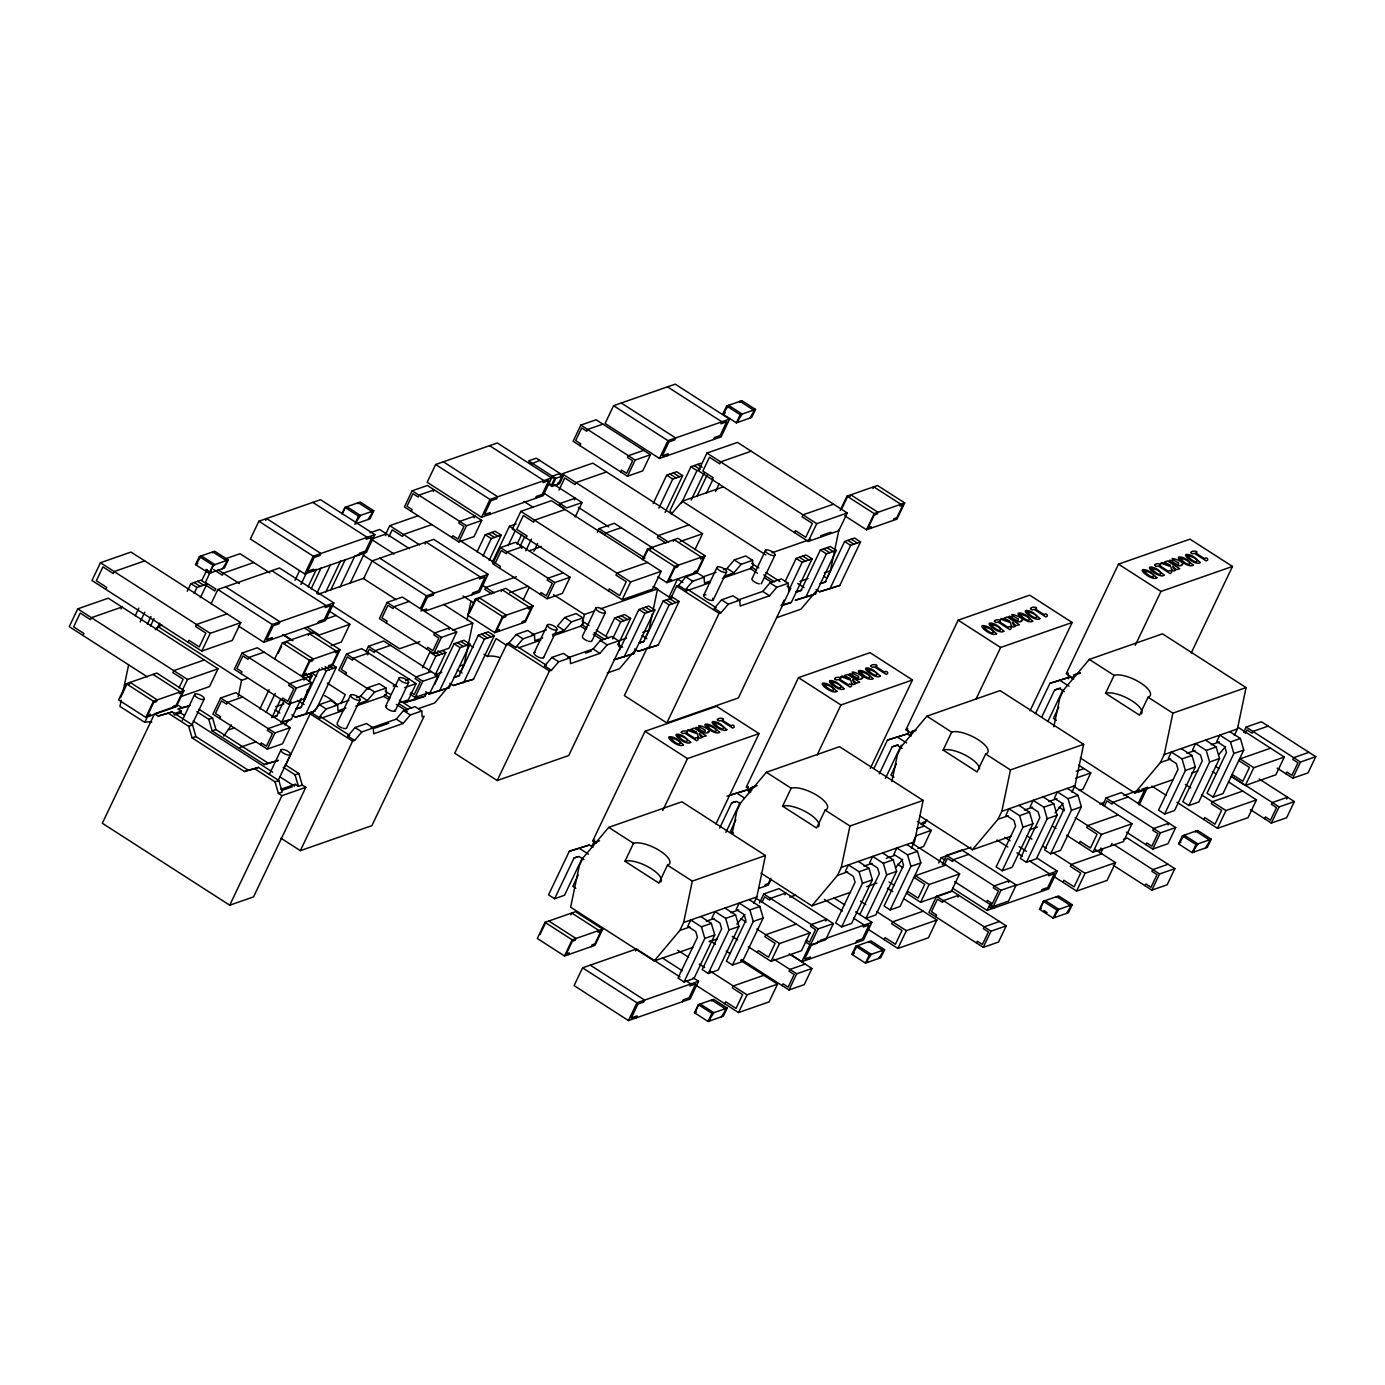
<?xml version="1.0" encoding="UTF-8"?>
<svg xmlns="http://www.w3.org/2000/svg" width="1385" height="1385" viewBox="0 0 1385 1385"><rect width="100%" height="100%" fill="white"/><g stroke="black" fill="none" stroke-linecap="round" stroke-linejoin="round"><path stroke-width="1.5" d="M121.239 700.204L119.941 706.402L144.75 722.364A21.277 7.548 25.5 0 1 151.796 722.156M122.971 691.929L128.58 665.042M238.133 696.88L241.596 680.329L247.69 678.2M307.453 689.92L306.154 696.118L302.328 704.134M309.599 679.568L310.898 673.37M467.039 619.891L470.917 601.263M460.305 672.521L464.131 664.523L472.752 623.146L443.685 604.449M582.635 622.765L584.366 614.49L594.529 610.941M645.098 638.295L648.924 630.279L652.37 613.728M653.235 609.608L657.546 588.919L653.91 586.582M765.472 855.532L681.905 801.794L608.707 827.364L583.085 857.817L579.276 865.815L570.637 907.192L654.205 960.948L679.827 930.495L683.653 922.479L692.292 881.12L765.472 855.532L756.833 896.909L753.786 903.314M732.18 833.476L736.924 810.727L740.75 802.711L766.372 772.276L839.552 746.688L923.137 800.443L914.498 841.803L911.434 848.209M826.585 578.74L830.411 570.741L839.05 529.364M760.988 873.121L811.87 905.842L837.492 875.389L841.301 867.391L849.94 826.014L923.137 800.443M891.836 781.521L897.445 754.635L901.254 746.619L926.877 716.166L1000.074 690.596L1083.641 744.334L1075.002 785.71L1071.955 792.116M919.692 815.869L972.374 849.749L997.996 819.297L1001.822 811.298L1010.461 769.922L1083.641 744.334M1053.812 726.831L1059.854 697.867L1063.68 689.851L1089.303 659.416L1162.5 633.828L1246.067 687.583L1237.428 728.943L1234.381 735.348M1080.3 757.924L1134.8 792.982L1160.422 762.529L1164.248 754.531L1172.87 713.154L1246.067 687.583M181.054 696.534L209.55 686.579L218.016 668.799L108.255 598.199L77.733 608.863L69.25 626.643L147.399 676.901M100.464 562.726L91.981 580.488L201.76 651.088L232.282 640.424L240.765 622.661L130.986 552.061L100.464 562.726L210.243 633.326L240.765 622.661M82.979 635.473L83.914 633.499L73.63 626.868L80.209 613.053L90.51 619.666L91.445 617.693L121.967 607.028L121.032 609.002M105.71 589.317L106.645 587.344L96.361 580.731L102.957 566.898L113.241 573.528L114.193 571.538L144.715 560.873M135.228 615.719L138.829 608.153M140.162 621.934L144.784 612.222M147.312 624.289L151 616.533M150.411 626.193L154.029 618.628M126.329 683.74L118.608 699.892L145.789 717.378L176.31 706.714L184.015 690.544L156.834 673.075L126.329 683.74L153.493 701.208L184.015 690.544M120.426 697.763L126.416 685.194M129.272 684.19L130.138 682.407L157.319 699.875L156.453 701.676L153.596 702.68L147.606 715.249L150.463 714.245L149.615 716.045M156.99 628.998L159.76 623.163M195.545 564.613L199.405 556.545L214.658 551.213L228.248 559.938L224.405 568.023L209.135 573.355L195.545 564.613L197.449 563.955M187.287 591.222L190.905 583.639L200.825 580.177L206.867 584.072L200.392 597.645M194.16 593.351L196.947 587.534L206.867 584.072M201.898 580.367L206.988 569.702M209.135 573.355L212.996 565.288L228.248 559.938M145.789 717.378L153.493 701.208M144.75 722.364L148.178 715.179M222.483 568.698L227.348 561.012L225.911 561.514L226.344 560.613L212.753 551.871L212.32 552.771L213.757 552.269M188.048 642.276L188.983 640.303L199.267 646.916L205.863 633.083L195.579 626.47L196.514 624.497L227.036 613.832M190.143 705.45L181.972 707.7L178.405 705.415L154.566 713.742L102.317 823.261L229.72 905.201L253.559 896.874L305.791 787.338L302.224 785.053L298.866 773.488L285.275 764.762M211.074 603.739L217.861 589.508L279.493 567.971L333.854 602.925L325.371 620.705L263.739 642.242L238.376 625.933M179.011 687.878L183.132 679.239L172.848 672.625L173.783 670.634L204.305 659.97M258.874 521.227L250.391 539.007L304.752 573.961L366.384 552.425L374.868 534.645L320.524 499.691L258.874 521.227L313.235 556.181L374.868 534.645M172.502 708.047L173.35 706.246L176.207 705.242L182.214 692.673L179.34 693.677L180.206 691.877L153.025 674.408M182.422 690.128L187.512 679.464L218.016 668.799M201.76 651.088L210.243 633.326M265.643 520.5L266.578 518.527L320.939 553.498L320.004 555.472L314.222 557.48L307.626 571.312L313.408 569.287L312.456 571.261M174.441 715.041L180.517 712.911L181.383 711.111L178.146 709.033L181.972 707.7M182.283 720.425L194.766 694.283M191.719 725.273L204.201 699.131A5.315 1.887 25.5 0 0 198.159 694.179A5.315 1.887 25.5 0 0 196.081 696.811A5.315 1.887 25.5 0 0 204.201 699.131M220.613 697.988L212.909 714.158L267.27 749.112L282.523 743.78L290.227 727.61L235.883 692.656L220.613 697.988L274.974 732.942L290.227 727.61M242.029 653.097L234.325 669.267L288.669 704.221L303.938 698.888L311.642 682.736L257.281 647.764L242.029 653.097L296.39 688.068L311.642 682.736M219.696 718.521L220.561 716.72L215.471 713.448L221.462 700.879L226.551 704.151L227.417 702.368L242.669 697.036M241.111 673.629L241.977 671.829L236.87 668.557L242.86 655.988L247.967 659.26L248.815 657.477L264.085 652.145M263.739 642.242L272.222 624.479L333.854 602.925M295.005 580.332L299.524 570.862M271.443 639.558L272.378 637.585L266.613 639.593L273.191 625.778L278.974 623.752L279.926 621.778L225.565 586.824M223.747 736.11L231.434 724.909M304.752 573.961L313.235 556.181M300.909 584.505L306.466 572.853M341.835 513.835L344.934 507.377L360.187 502.028L373.777 510.771L369.916 518.856L354.664 524.188M342.736 512.814L344.969 508.105M308.059 586.859L316.386 569.391L313.131 570.533M346.406 507.602L346.839 506.702L360.429 515.445L355.564 523.132L357.001 522.63L356.568 523.53M274.663 659.035L282.367 642.882L312.889 632.218L340.069 649.703L332.348 665.856L301.843 676.521L309.548 660.368L340.069 649.703M278.177 653.322L281.605 646.137M285.327 643.35L286.176 641.549L313.356 659.035L312.508 660.818L309.634 661.822L303.644 674.391L306.5 673.387L305.652 675.188M311.088 588.919L321.026 568.075M259.843 709.051L269.106 689.643M316.801 593.507L330.686 564.387M355.426 522.578L358.507 516.103L373.777 510.771M266.18 712.323L275.217 693.383M325.804 591.984L340.606 560.925M308.214 635.351L309.063 633.551L336.243 651.037L335.395 652.82L338.252 651.833L332.261 664.402L329.405 665.389L328.539 667.189M330.807 589.923L345.263 559.609M272.499 716.443L280.618 699.39M317.667 623.406L318.619 621.432L324.384 619.407L330.98 605.574L325.198 607.599L326.15 605.626L271.789 570.672M260.467 744.732L261.332 742.949L266.422 746.221L272.412 733.652L267.322 730.38L268.171 728.579L283.44 723.247M281.882 699.858L282.73 698.057L287.838 701.329L293.828 688.76L288.738 685.488L289.586 683.688L304.839 678.356L303.99 680.156M368.012 519.513L372.877 511.844L371.44 512.346L371.873 511.446L358.282 502.703L357.849 503.603L359.286 503.101M284.081 700.585L276.671 716.114L271.564 717.517L277.502 715.439M340.104 586.98L354.924 555.922L358.178 554.796M358.68 555.108L359.633 553.134L365.415 551.109L372.011 537.293L366.229 539.302L367.163 537.328L312.802 502.374M267.27 749.112L274.974 732.942M288.669 704.221L296.39 688.068M291.317 701.97L281.38 722.797L291.3 719.334L301.238 698.507M350.024 583.518L364.844 552.459L361.572 553.602M309.357 681.455L312.075 675.776L309.045 673.837M319.398 668.834L300.891 707.648L295.784 709.051L301.74 706.973M269.331 774.353L281.017 749.856M385.497 534.558L389.739 525.659L418.235 515.705M385.515 535.631L386.38 533.848L371.111 539.18L394.154 554M388.943 536.757L392.232 529.849L402.516 536.462L403.468 534.489L431.947 524.534M291.82 714.868L295.386 717.153L305.6 714.331L326.375 670.773L336.295 667.31L331.759 664.385M412.141 490.809L404.42 506.962L458.781 541.916L474.034 536.584L481.755 520.431L427.394 485.477L412.141 490.809L466.485 525.763L481.755 520.431M328.955 610.872L349.834 624.306L341.351 642.069L331.188 645.635M277.866 781.088L290.452 754.687A5.315 1.887 25.5 0 0 284.41 749.752A5.315 1.887 25.5 0 0 282.332 752.367A5.315 1.887 25.5 0 0 290.452 754.687M285.397 765.715L310.136 713.829L312.144 713.136L319.381 704.619L330.825 700.62L337.628 704.982L338.009 710.834L345.852 708.099M316.421 708.981L336.295 667.31M411.224 511.342L412.072 509.541L406.982 506.269L412.972 493.701L418.08 496.973L418.928 495.172L434.18 489.84L433.332 491.64M435.652 464.512L427.169 482.274L481.53 517.246L543.162 495.691L551.645 477.929L497.284 442.958L435.652 464.512L489.996 499.466L551.645 477.929M400.784 702.437L408.419 699.771L416.123 683.619L361.762 648.665L346.51 653.997L338.806 670.15L368.635 689.349M229.72 905.201L281.951 795.665L305.791 787.338M319.883 718.659L320.749 716.859L349.626 735.435L347.808 736.076L354.612 740.438L361.849 731.921L373.292 727.921L373.673 733.773L403.052 723.507L410.289 714.989L421.75 710.99L422.131 716.841L424.139 716.149L371.89 825.668L300.355 850.667L280.895 838.15M345.592 674.53L346.458 672.729L341.351 669.457L347.358 656.888L352.448 660.16L353.296 658.36L368.566 653.027L367.7 654.828M302.224 785.053L298.416 786.386L295.195 784.308L294.33 786.091L279.874 776.812M387.09 602.406L379.386 618.558L433.73 653.53L449 648.197L456.704 632.027L402.342 597.073L387.09 602.406L441.451 637.36L456.704 632.027M340.97 703.632L345.263 694.647L327.379 683.151M365.882 651.712L368.445 646.328L383.697 640.995L438.058 675.949L430.354 692.119L415.084 697.451L409.995 694.162M367.579 652.802L369.293 649.219L374.383 652.491L375.231 650.69L390.501 645.358M337.109 723.299L350.595 695.01M386.173 622.938L387.038 621.138L381.931 617.866L387.939 605.297L393.028 608.569L393.877 606.769L409.146 601.436M425.091 544.028L426.026 542.054L480.387 577.008L479.435 578.982L485.217 576.974L478.621 590.789L472.839 592.815L471.904 594.788M346.544 728.129L360.031 699.858A5.315 1.887 25.5 0 0 354.006 694.906A5.315 1.887 25.5 0 0 351.911 697.538A5.315 1.887 25.5 0 0 360.031 699.858M300.355 850.667L352.604 741.148L354.612 740.438M451.995 537.553L452.843 535.753L457.933 539.042L463.94 526.473L458.833 523.184L459.699 521.401L474.951 516.068L474.103 517.851M420.521 608.309L426.441 595.862L488.091 574.325L433.73 539.371L372.098 560.908L363.614 578.67L396.231 599.653M421.663 609.261L427.428 597.16L433.211 595.152L434.146 593.161L379.802 558.207M355.841 706.108L383.784 696.326L386.467 693.902L386.069 688.051L379.282 683.688L367.839 687.687L360.585 696.205L356.672 697.573M458.781 541.916L466.485 525.763M393.219 686.371L394.067 684.588M385.723 706.021L399.088 678.009M481.53 517.246L489.996 499.466M395.158 710.869L408.523 682.857A5.315 1.887 25.5 0 0 402.481 677.906A5.315 1.887 25.5 0 0 400.404 680.537A5.315 1.887 25.5 0 0 408.523 682.857M489.234 514.545L490.169 512.571L484.386 514.597L490.983 500.764L496.765 498.738L497.7 496.765L443.356 461.811M426.944 649.149L427.792 647.366L432.899 650.638L438.889 638.069L433.799 634.797L434.648 632.997L449.917 627.665L449.052 629.465M477.081 551.784L485.217 534.731L495.137 531.269L501.18 535.164L489.147 560.388M422.442 667.743L429.852 652.214L435.894 656.109L445.814 652.629L442.802 650.69M433.73 653.53L441.451 637.36M415.084 697.451L422.806 681.281L438.058 675.949M482.932 556.095L491.259 538.626L501.18 535.164M414.825 699.01L404.905 702.472L415.119 699.667L416.937 695.876M428.675 671.258L435.894 656.109M415.119 699.667L425.039 696.205L426.857 692.413M434.977 675.361L445.814 652.629M492.281 562.258L509.438 526.265L516.103 523.945M475.332 599.047L467.628 615.2L494.809 632.685L525.331 622.021L533.035 605.868L505.854 588.383L475.332 599.047L502.513 616.533L533.035 605.868M434.63 684.502L454.072 643.748L463.992 640.285L470.052 644.163L449.277 687.722L429.125 694.006L425.576 691.721M500.47 547.612L492.748 563.764L547.11 598.735L562.362 593.403L570.083 577.233L515.722 542.279L500.47 547.612L554.814 582.566L570.083 577.233M469.446 613.07L475.436 600.519M488.091 574.325L479.608 592.087L425.68 610.941L426.615 608.967L420.832 610.993M478.292 599.515L479.158 597.714L506.339 615.2L505.473 616.983L502.616 617.987L496.626 630.556L499.483 629.552L498.617 631.352M520.864 511.359L512.381 529.122L622.159 599.722L652.681 589.058L661.164 571.295L551.386 500.695L520.864 511.359L630.642 581.96L661.164 571.295M508.087 545.69L515.48 530.161M439.357 691.202L460.132 647.643L470.052 644.163M499.552 568.144L500.401 566.344L495.311 563.072L501.301 550.503L506.408 553.775L507.256 551.974L522.509 546.642L521.66 548.443M535.458 498.392L536.393 496.419L542.176 494.393L548.772 480.578L542.989 482.586L543.941 480.612L489.58 445.658M517.072 544.166L521.695 534.454M520.119 546.209L524.638 536.739M449.796 683.255L453.362 685.54L473.497 679.256L494.272 635.698L488.23 631.82L478.31 635.282L458.868 676.036L453.761 677.455L459.699 675.361M526.11 537.951L527.044 535.978L516.761 529.364L523.34 515.532L533.64 522.162L534.575 520.171L565.097 509.507M501.18 591.516L502.045 589.716L529.226 607.201L528.36 608.985L531.234 607.998L525.227 620.567L522.37 621.553L521.522 623.354M580.834 425.108L573.113 441.261L627.474 476.232L642.727 470.883L650.448 454.73L596.087 419.776L580.834 425.108L635.178 460.062L650.448 454.73M548.547 484.248L551.94 486.429L555.801 478.362L563.418 475.696L536.255 458.21L528.62 460.876L555.801 478.362M556.337 486.239L558.034 482.69M525.833 550.815L531.373 539.163M463.577 682.736L484.352 639.178L494.272 635.698M559.142 482.326L562.154 476.042L559.592 474.397L560.025 473.497L552.39 476.163L551.974 477.063L554.519 478.708L551.524 484.992L548.979 483.348M563.418 475.696L559.575 483.763L551.94 486.429M579.917 445.641L580.765 443.841L575.675 440.568L581.665 428L586.773 431.272L587.621 429.471L602.873 424.139M559.003 490.082L564.768 477.981L575.052 484.594L576.004 482.621L606.526 471.956M494.809 632.685L502.513 616.533M533.9 551.23L537.588 543.457M483.971 654.239L487.52 656.525L496.072 638.572L506.806 645.462M613.572 405.701L605.106 423.464L659.45 458.435L721.1 436.881L729.566 419.118L675.222 384.147L613.572 405.701L667.934 440.655L729.566 419.118M523.253 599.826L529.191 587.378M574.411 499.968L575.26 498.184L560.007 503.517L559.159 505.3L564.249 508.589M542.678 637.966L534.835 640.701L534.454 634.849L527.65 630.487L516.207 634.486L508.97 642.986L506.962 643.696L454.73 753.215L497.198 780.534L568.716 755.535L620.965 645.999L618.957 646.708L618.576 640.857L611.772 636.494L600.328 640.493L593.092 649.011L567.625 657.892M575.208 516.917L582.064 502.547L554 484.49M540.323 594.355L541.171 592.555L546.261 595.844L552.269 583.275L547.162 580.003L548.027 578.203L563.279 572.871M547.11 598.735L554.814 582.566M534.108 652.82L547.456 624.808M620.688 471.852L621.536 470.052L626.626 473.341L632.633 460.772L627.526 457.483L628.392 455.7L643.644 450.367M597.368 532.221L599.082 528.637L614.334 523.305L653.027 548.183M627.474 476.232L635.178 460.062M543.543 657.667L556.909 629.656A5.315 1.887 25.5 0 0 550.866 624.704A5.315 1.887 25.5 0 0 548.789 627.318A5.315 1.887 25.5 0 0 556.909 629.656M497.198 780.534L549.429 670.998L551.438 670.305L558.674 661.788L570.118 657.788L570.516 663.64L599.878 653.374L607.132 644.856L626.557 638.104M659.45 458.435L667.934 440.655M552.667 635.957L580.627 626.193L583.293 623.769L582.895 617.918L576.108 613.555L564.664 617.554L557.411 626.055L564.214 630.435L571.451 621.917L582.895 617.918M667.154 455.734L668.107 453.761L662.324 455.786L668.92 441.953L674.703 439.928L675.638 437.954L621.276 403M582.392 636.217L595.879 607.946M608.43 590.91L609.383 588.937L619.666 595.55L626.262 581.717L615.979 575.104L616.914 573.13L647.436 562.466M653.149 503.603L666.704 475.194L676.624 471.731L682.666 475.609L665.077 512.485M591.828 641.065L605.314 612.793A5.315 1.887 25.5 0 0 599.289 607.842A5.315 1.887 25.5 0 0 597.195 610.473A5.315 1.887 25.5 0 0 605.314 612.793M658.862 508.191L672.746 479.072L682.666 475.609M622.159 599.722L630.642 581.96M606.318 635.455L614.646 617.987L624.566 614.507L630.608 618.402L617.97 644.925M642.346 559.782L647.47 549.014L677.992 538.332L705.173 555.818L697.469 571.97L666.947 582.652L657.892 576.818M643.298 559.453L647.574 550.468M650.431 549.464L651.296 547.681L678.477 565.149L677.611 566.95L674.755 567.954L668.765 580.523L671.621 579.519L670.755 581.319M700.845 463.265L690.925 466.728L670.15 510.286L671.275 514.129M612.568 638.918L620.688 621.865L630.608 618.402M722.797 414.08L726.658 405.995L741.91 400.663L755.5 409.406L751.639 417.491L736.387 422.823L722.797 414.08L724.701 413.405L725.134 412.522L723.697 413.007L728.562 405.338L742.152 414.08L737.287 421.75L738.724 421.248L738.292 422.148M681.247 503.603L696.984 470.606L700.239 469.48L694.197 465.585M706.956 453.068L698.473 470.831L808.251 541.431L838.773 530.767L847.256 513.004L737.478 442.404L706.956 453.068L816.734 523.668L847.256 513.004M713.396 439.582L714.331 437.608L720.113 435.582L726.709 421.767L720.927 423.775L721.862 421.802L667.518 386.848M619.441 650.275L638.866 609.521L648.786 606.041L654.845 609.937L634.07 653.495L613.919 659.779L634.07 653.495M691.167 500.141L704.117 472.96M673.318 541.466L674.183 539.665L701.364 557.151L700.498 558.951L703.355 557.947L697.365 570.516L694.508 571.52L693.643 573.303M697.088 496.142L707.025 475.297M624.15 656.957L644.925 613.399L654.845 609.937M736.387 422.823L740.231 414.738L755.5 409.406M712.202 479.66L713.136 477.687L702.853 471.073L709.449 457.24L719.733 463.854L720.685 461.88L751.207 451.216M706.385 493.198L712.877 479.608M666.947 582.652L674.651 566.482L705.173 555.818M749.735 418.149L754.6 410.462L753.163 410.964L753.596 410.081L740.005 401.338L739.573 402.239L741.01 401.737M634.59 649.028L638.156 651.314L658.29 645.029L679.066 601.471L673.023 597.576L663.103 601.055L643.661 641.809L638.554 643.211L644.492 641.134M715.387 491.675L719.092 483.919M653.062 586.721L669.007 596.97L677.577 579.017L682.943 582.462M647.297 647.574L624.375 695.616L666.843 722.935L738.378 697.936L790.61 588.4L787.078 586.132M670.202 599.549L676.624 586.097L678.615 585.388L685.869 576.87L697.313 572.871L704.099 577.251L704.498 583.085L710.366 581.042M694.941 549.724L702.576 533.727L592.797 463.127L562.275 473.791L668.626 542.193M648.37 648.492L669.145 604.933L679.066 601.471M790.61 588.4L788.619 589.11L788.221 583.258L776.777 587.257L769.541 595.775L740.161 606.041L739.763 600.19L728.32 604.189L721.083 612.707L714.296 608.327L716.097 607.703L687.22 589.127L686.371 590.928L710.332 582.548M593.022 847.274L589.473 844.988L569.339 851.273L548.547 894.831L554.606 898.726L564.526 895.264L582.115 858.371M554.606 898.726L574.048 857.973L578.012 856.571M545.015 922.341L537.311 938.493L564.491 955.979L595.013 945.314L602.717 929.145L575.537 911.676L545.015 922.341L572.195 939.809L602.717 929.145M539.977 934.563L545.119 923.795M703.753 595.204L717.118 567.209M596.329 843.084L592.797 840.816L645.029 731.28L716.564 706.298L759.032 733.6L715.958 823.919M578.203 875.008L572.784 886.365L575.796 888.304M591.741 846.599L593.559 842.807L599.515 840.73M713.188 600.051L726.554 572.04A5.315 1.887 25.5 0 0 720.512 567.106A5.315 1.887 25.5 0 0 718.434 569.72A5.315 1.887 25.5 0 0 726.554 572.04M570.862 914.792L571.728 913.009L598.891 930.478L598.043 932.278L600.9 931.274L594.909 943.843L592.053 944.847L591.187 946.647M666.843 722.935L719.075 613.399L721.083 612.707M564.491 955.979L572.195 939.809M722.312 578.359L750.272 568.594L752.938 566.153L752.557 560.319L745.753 555.939L734.31 559.938L727.073 568.456L723.403 569.737M568.3 954.646L569.166 952.845L566.292 953.85L572.299 941.281L575.156 940.276L576.004 938.476L548.824 921.008M765.524 550.347L752.038 578.618A5.315 1.887 25.5 0 0 753.838 581.51A5.315 1.887 25.5 0 0 759.24 583.829M667.483 865.158L658.931 883.111L624.947 861.262L633.516 843.309A21.277 7.548 25.5 0 1 660.039 850.909A21.277 7.548 25.5 0 1 667.483 865.158L692.292 881.12M774.977 555.177A5.315 1.887 25.5 0 1 766.84 552.857A5.315 1.887 25.5 0 1 768.935 550.243A5.315 1.887 25.5 0 1 774.977 555.177L761.473 583.466A5.315 1.887 25.5 0 1 761.006 583.777M680 976.962L636.511 948.985L582.583 967.838L574.1 985.618L628.461 1020.572L690.094 999.035L698.577 981.255L693.141 977.758M794.54 532.619L795.475 530.645L805.758 537.259L812.354 523.426L802.071 516.813L803.006 514.839L833.528 504.175M662.757 810.485L687.497 758.599L759.032 733.6M785.035 581.717L796.15 558.432L806.053 554.97L812.112 558.847L791.337 602.406L781.417 605.886L784.118 600.207M808.251 541.431L816.734 523.668M788.636 590.737L802.192 562.327L812.112 558.847M815.557 593.94L795.423 600.224L815.557 593.94L836.332 550.382L830.29 546.504L820.37 549.966L800.928 590.72L795.821 592.122L801.759 590.045M840.158 510.494L847.014 496.142L877.519 485.477L904.699 502.945L896.995 519.115L866.473 529.78L844.729 515.791M841.959 508.364L847.101 497.596M849.974 496.592L850.823 494.809L878.003 512.277L877.138 514.077L874.281 515.082L868.291 527.65L871.148 526.646L870.299 528.447M635.577 950.976L636.511 948.985M805.637 597.42L826.412 553.861L836.332 550.382M816.094 589.473L819.643 591.759L839.777 585.474L860.552 541.916L854.51 538.038L844.59 541.5L825.148 582.254L820.041 583.656L825.997 581.579M872.862 488.593L873.71 486.81L900.891 504.278L900.025 506.079L902.899 505.075L896.891 517.644L894.035 518.648L893.186 520.448M829.857 588.954L850.632 545.396L860.552 541.916M719.663 828.091L731.695 802.867L735.66 801.482M628.461 1020.572L636.927 1002.792L698.577 981.255M866.473 529.78L874.177 513.61L904.699 502.945M636.165 1017.888L637.1 1015.915L631.318 1017.923L637.914 1004.108L643.696 1002.082L644.631 1000.108L590.287 965.155M870.317 768.363L912.49 679.966L870.022 652.664L798.487 677.663L746.255 787.182L751.553 790.593M725.878 832.402L739.763 803.283M735.851 819.903L730.432 831.277L733.461 833.216M748.506 793.397L751.207 787.719L757.162 785.624M684.034 981.965L704.809 938.407L701.451 926.859L690.769 919.986L687.722 926.392L695.737 931.534L697.434 937.316L677.992 978.07L684.034 981.965L693.954 978.503L714.729 934.944L711.353 923.38L700.689 916.524M682.389 1001.719L683.324 999.745L689.107 997.737L695.703 983.904L689.92 985.93L690.873 983.956L685.437 980.459M825.131 810.069L816.579 828.022L782.612 806.174L791.164 788.221A21.277 7.548 25.5 0 1 817.687 795.804A21.277 7.548 25.5 0 1 825.131 810.069L849.94 826.014M708.254 973.499L729.029 929.941L725.671 918.394L715.006 911.52L711.959 917.926L719.975 923.068L721.654 928.85L702.212 969.604L708.254 973.499L718.174 970.037L738.949 926.478L735.591 914.914L724.926 908.058M817.133 754.929L840.955 704.965L912.49 679.966M694.474 1012.729L698.334 1004.644L713.587 999.312L727.177 1008.055L723.316 1016.14L708.064 1021.472L694.474 1012.729L696.378 1012.071M695.374 1011.673L698.369 1005.389M699.806 1004.887L700.239 1003.986L713.829 1012.729L708.964 1020.399L710.401 1019.914L709.968 1020.797M764.537 886.4L765.403 884.599L768.26 883.595L770.822 878.211M759.465 902.951L763.758 893.966L779.011 888.633L833.372 923.587L825.668 939.757L810.398 945.089L805.308 941.817M770.926 879.683L768.346 885.067L758.824 888.391M762.027 902.241L764.589 896.857L769.696 900.129L770.545 898.346L785.814 893.013L784.949 894.797M732.492 965.033L753.267 921.475L749.891 909.928L739.226 903.055L736.179 909.46L744.195 914.602L745.874 920.384L726.433 961.138L732.492 965.033L742.412 961.571L763.187 918.013L759.811 906.448L749.147 899.592M708.064 1021.472L711.925 1013.387L727.177 1008.055M724.805 1003.761L725.757 1001.788L736.041 1008.401L742.637 994.568L732.353 987.955L733.288 985.981L763.81 975.317M721.412 1016.798L726.277 1009.128L724.84 1009.63L725.273 1008.73L711.682 999.987L711.249 1000.888L712.686 1000.385M757.301 952.516L758.236 950.543L768.519 957.156L775.115 943.341L764.832 936.71L765.766 934.736L796.288 924.072M696.17 985.341L738.534 1012.573L747.017 994.811L777.539 984.146L740.542 960.342M748.35 946.769L771.012 961.346L779.495 943.566L810.017 932.901L755.119 897.601M873.952 768.485L887.491 740.075L907.642 733.808L911.192 736.093M777.539 984.146L769.056 1001.909L738.534 1012.573M879.25 773.938L892.217 746.775L898.155 744.697M782.196 985.601L783.044 983.817L788.152 987.089L794.142 974.521L789.052 971.249L789.9 969.448L805.17 964.116M911.226 733.115L905.928 729.705L958.16 620.168L1029.696 595.169L1072.163 622.488L1030.007 710.869M810.017 932.901L801.534 950.681L771.012 961.346M885.465 778.249L901.202 745.251M790.956 954.681L801.828 961.675L810.312 943.895M896.372 763.81L890.953 775.167L893.966 777.123M909.91 735.4L911.728 731.609L915.693 730.224M741.425 959.389L788.983 989.981L796.704 973.811L811.956 968.479L789.208 953.85M810.398 945.089L818.102 928.919L833.372 923.587M825.72 921.025L826.568 919.225L811.316 924.557L810.45 926.357L815.557 929.629L809.55 942.198L806.157 940.017M809.533 958.974L810.467 957L804.702 959.026L811.281 945.193L817.063 943.185L818.016 941.194M811.956 968.479L804.252 984.648L788.983 989.981M841.682 926.877L862.457 883.301L859.098 871.754L848.434 864.898L845.387 871.286L853.402 876.445L855.082 882.228L835.64 922.981L841.682 926.877L851.602 923.397L872.377 879.839L869.018 868.291L858.354 861.435M859.86 914.515L879.302 873.762L877.623 867.98L869.607 862.82L872.654 856.432L883.318 863.288L886.694 874.835L865.919 918.411L875.839 914.931L896.614 871.373L893.238 859.825L882.574 852.97M985.653 753.977L977.083 771.93L943.116 750.081L951.685 732.128A21.277 7.548 25.5 0 1 978.208 739.711A21.277 7.548 25.5 0 1 985.653 753.977L1010.461 769.922M855.757 942.821L856.709 940.848L862.474 938.822L869.07 925.007L863.288 927.015L864.24 925.042L853.368 918.047M851.879 954.352L855.74 946.267L870.992 940.934L884.582 949.677L880.721 957.762L865.469 963.094L851.879 954.352L853.783 953.676M975.888 699.356L1000.628 647.487L1072.163 622.488M855.636 911.867L871.944 922.358L863.461 940.138L801.828 961.675M913.459 841.076L916.022 835.692L931.274 830.359L917.407 821.426M926.79 819.626L925.076 823.209L921.25 824.542L922.116 822.759L924.972 821.755M890.139 909.945L910.914 866.369L907.539 854.822L896.874 847.966L893.827 854.355L901.843 859.514L903.539 865.296L884.097 906.05L890.139 909.945L900.06 906.465L920.835 862.907L917.459 851.359L906.794 844.504M865.469 963.094L869.313 955.009L884.582 949.677M867.374 962.419L867.806 961.519L866.369 962.021L871.234 954.352L857.644 945.609L852.779 953.278L854.216 952.793M931.274 830.359L923.57 846.529L917.857 848.52M884.167 939.636L885.119 937.662L895.403 944.276L901.999 930.443L891.715 923.83L892.65 921.856L923.172 911.192M945.903 865.036L915.398 875.701L914.446 877.692L924.747 884.305L918.151 898.121L907.85 891.507L906.915 893.481L920.627 902.31L951.149 891.646L959.632 873.866L911.901 843.171M878.817 958.42L883.682 950.751L882.245 951.235L882.678 950.352L869.087 941.61L868.655 942.51L870.092 942.008M868.066 929.266L897.895 948.448L906.379 930.685L936.901 920.021L903.487 898.519M938.666 863.011L941.211 857.679L971.024 847.256M920.627 902.31L929.11 884.53L959.632 873.866M942.319 864.344L946.596 855.359L961.865 850.026L1016.209 884.98L1008.505 901.15L993.253 906.483L954.542 881.587M944.016 865.435L947.444 858.25L952.534 861.522L953.399 859.721L968.652 854.389M936.624 896.251L928.919 912.403L983.281 947.357L998.533 942.025L1006.254 925.872L951.893 890.919L936.624 896.251L990.985 931.205L1006.254 925.872M935.723 916.783L936.572 914.983L931.482 911.711L937.472 899.142L942.562 902.414L943.427 900.614L958.68 895.281L957.831 897.082M936.901 920.021L928.417 937.783L897.895 948.448M1035.461 713.621L1049.917 683.324L1070.051 677.04L1073.617 679.325M1041.676 717.188L1054.626 690.007L1060.581 687.929M1191.238 652.924L1232.477 566.448L1190.009 539.146L1118.491 564.145L1066.242 673.664L1073.323 678.217M1047.891 721.481L1062.693 690.423M1058.781 707.042L1053.362 718.417L1056.391 720.356M1072.336 678.633L1074.137 674.859L1080.092 672.781M986.449 902.102L987.315 900.319L992.404 903.591L998.395 891.022L993.305 887.75L994.153 885.95L1009.423 880.618L1008.557 882.418M1002.203 870.767L1022.978 827.209L1019.602 815.661L1008.938 808.805L1005.891 815.194L1013.907 820.353L1015.603 826.118L996.161 866.889L1002.203 870.767L1012.123 867.304L1032.898 823.746L1029.522 812.199L1018.858 805.343M952.655 888.27L987.089 910.412L990.483 903.297M991.608 904.301L989.963 907.764L995.728 905.738L994.794 907.729M993.253 906.483L1000.957 890.313L1016.209 884.98M976.494 942.995L977.343 941.194L982.432 944.483L988.44 931.915L983.333 928.625L984.198 926.842L999.451 921.51M983.281 947.357L990.985 931.205M1148.078 697.209L1139.509 715.162L1105.542 693.314L1114.111 675.361A21.277 7.548 25.5 0 1 1140.634 682.943A21.277 7.548 25.5 0 1 1148.078 697.209L1172.87 713.154M1026.423 862.301L1047.198 818.743L1043.84 807.195L1033.175 800.34L1030.111 806.728L1038.144 811.887L1039.823 817.652L1020.381 858.423L1026.423 862.301L1036.344 858.838L1057.119 815.28L1053.76 803.733L1043.078 796.877M1135.284 645.254L1160.959 591.447L1232.477 566.448M1050.644 853.835L1071.436 810.277L1068.06 798.73L1057.396 791.874L1054.349 798.262L1062.364 803.421L1064.044 809.186L1044.602 849.957L1050.644 853.835L1060.564 850.373L1081.356 806.814L1077.98 795.267L1067.316 788.394M1078.655 765.161L1090.774 772.934L1083.053 789.104L1079.244 790.437M1041.018 891.559L1041.97 889.586L1047.735 887.577L1054.331 873.745L1048.549 875.77L1049.501 873.797L1029.574 860.968M1037.278 858.284L1057.205 871.096L1048.722 888.876L987.089 910.412M1039.512 909.356L1043.355 901.271L1058.625 895.939L1072.215 904.682L1068.354 912.75L1053.102 918.082L1039.512 909.356L1041.416 908.681M1040.412 908.283L1043.407 901.999L1044.844 901.496M1079.244 843.378L1080.179 841.405L1090.48 848.018L1097.058 834.185L1086.775 827.572L1087.71 825.598L1118.232 814.934M1062.849 882.245L1063.801 880.271L1074.085 886.885L1080.681 873.069L1070.38 866.439L1071.332 864.465L1101.854 853.801M1102.65 805.118L1106.078 797.933L1121.348 792.601L1175.692 827.555L1167.988 843.725L1152.736 849.057L1126.438 832.143M1104.347 806.208L1106.927 800.824L1112.016 804.096L1112.882 802.313L1128.134 796.981M1053.102 918.082L1056.945 910.014L1072.215 904.682M1055.006 917.424L1055.422 916.524L1054.002 917.026L1058.85 909.339L1045.259 900.596M1066.71 835.311L1092.955 852.208L1101.439 834.428L1131.961 823.763L1073.496 786.161M1053.898 876.497L1076.578 891.074L1085.044 873.294L1115.566 862.63L1094.687 849.195M1066.45 913.425L1071.297 905.738L1069.878 906.24L1070.293 905.34L1056.703 896.597L1056.288 897.497L1057.707 896.995M1099.24 851.585L1100.954 847.984M1100.088 854.476L1102.65 849.074M1111.168 845.179L1112.034 843.378M1138.141 803.716L1144.737 789.883L1138.955 791.908L1139.907 789.935L1123.824 795.544M1139.128 805.014L1147.611 787.234L1141.829 789.26M1131.961 823.763L1123.477 841.543L1092.955 852.208M1115.566 862.63L1107.1 880.41L1076.578 891.074M1145.932 844.677L1146.797 842.894L1151.887 846.166L1157.877 833.597L1152.787 830.325L1153.636 828.524L1168.905 823.192L1168.04 824.993M1164.629 814.016L1185.404 770.458L1182.028 758.893L1171.364 752.038L1168.317 758.426L1176.332 763.585L1178.012 769.367L1158.57 810.121L1164.629 814.016L1174.549 810.537L1195.324 766.978L1191.948 755.431L1181.284 748.575M1152.736 849.057L1160.44 832.887L1175.692 827.555M1145.083 885.759L1145.949 883.959L1151.039 887.248L1157.029 874.679L1151.939 871.39L1152.805 869.607L1168.057 864.275M1188.849 805.551L1209.624 761.992L1206.248 750.428L1195.584 743.572L1192.537 749.96L1200.553 755.119L1202.249 760.902L1182.807 801.655L1188.849 805.551L1198.769 802.071L1219.544 758.513L1216.168 746.965L1205.504 740.109M1113.176 865.244L1151.887 890.122L1159.591 873.97L1174.844 868.637L1127.286 838.046L1123.477 839.379M1182.409 835.813L1178.548 843.898L1192.139 852.641L1207.391 847.308L1211.252 839.223L1197.661 830.481L1182.409 835.813L1195.999 844.556L1211.252 839.223M1174.844 868.637L1167.139 884.79L1151.887 890.122M1195.324 832.039L1195.757 831.156L1209.347 839.881L1208.915 840.782L1210.351 840.279L1205.487 847.966M1243.557 732.457L1246.136 727.073L1261.389 721.741L1315.75 756.695L1308.046 772.865L1292.776 778.197L1277.126 768.121M1213.07 797.085L1233.845 753.527L1230.486 741.962L1219.821 735.106L1216.757 741.494L1224.79 746.653L1226.469 752.436L1207.028 793.19L1213.07 797.085L1222.99 793.605L1243.765 750.047L1240.406 738.499L1229.742 731.644M1203.773 819.505L1204.708 817.531L1215.009 824.162L1221.605 810.329L1211.304 803.716L1212.239 801.742L1242.761 791.06M1245.271 733.548L1246.985 729.964L1252.075 733.236L1252.923 731.436L1268.193 726.104M1192.139 852.641L1195.999 844.556M1194.043 851.965L1194.476 851.065L1193.039 851.567L1197.904 843.88L1184.313 835.155L1179.449 842.824L1180.886 842.322M1230.659 778.128L1231.525 776.327L1279.082 806.918L1294.334 801.586L1259.19 778.976M1270.599 748.194L1240.077 758.859L1239.142 760.832L1249.426 767.463L1242.83 781.278L1232.546 774.665L1231.594 776.639L1245.323 785.468L1275.845 774.804L1284.328 757.024L1238.38 727.471M1176.921 802.244L1217.484 828.334L1225.967 810.554L1256.489 799.889L1228.443 781.867M1245.323 785.468L1253.806 767.688L1284.328 757.024M1256.489 799.889L1248.006 817.669L1217.484 828.334M1264.574 818.708L1265.44 816.908L1270.53 820.197L1276.52 807.628L1271.43 804.339L1272.278 802.556L1287.548 797.223L1286.682 799.006M1285.99 773.817L1286.838 772.034L1291.945 775.306L1297.935 762.737L1292.846 759.465L1293.694 757.664L1308.964 752.332M1250.395 809.584L1271.378 823.071L1279.082 806.918M1292.776 778.197L1300.498 762.027L1315.75 756.695M1294.334 801.586L1286.63 817.739L1271.378 823.071M155.328 629.777L158.029 626.574L162.097 625.154M284.808 724.961L288.842 720.148M450.869 683.74L434.682 702.974L418.409 708.653M671.5 514.008L682.286 501.197L722.953 486.983M635.663 649.513L619.476 668.747L607.271 673.006M817.15 589.958L800.963 609.192L776.569 617.71M736.837 924.141L744.922 914.533M895.835 867.443L902.587 859.427M1055.006 812.943L1063.091 803.335M1218.783 754.583L1225.517 746.567M312.144 713.136L318.931 717.499L326.168 708.981L337.628 704.982M357.59 703.995L367.389 700.568L374.625 692.05L386.069 688.051M347.808 736.076L355.045 727.558L366.506 723.559L373.292 727.921M370.799 728.043L396.266 719.144L403.502 710.626L414.946 706.627L421.75 710.99M508.97 642.986L515.757 647.366L523.011 638.849L534.454 634.849M551.438 670.305L544.634 665.943L551.888 657.425L563.331 653.426L570.118 657.788M678.615 585.388L685.419 589.768L692.656 581.25L704.099 577.251M724.078 576.247L733.86 572.836L741.113 564.318L752.557 560.319M714.296 608.327L721.533 599.809L732.977 595.81L739.763 600.19M737.287 600.294L762.737 591.395L769.973 582.877L781.434 578.878L788.221 583.258M197.882 563.054L196.462 563.556L201.31 555.87L214.9 564.613L213.048 566.015L205.43 582.375L215.731 588.989L214.779 590.962L206.209 585.457M225.807 558.674L240.055 553.706L269.885 572.888M210.053 572.299L211.472 571.797L211.039 572.697L205.949 569.408M539.648 460.391L531.58 463.958L529.035 462.313M253.784 562.518L223.262 573.182L222.31 575.173L213.74 569.65M370.037 532.809L379.577 529.468L409.406 548.668M318.031 594.269L364.792 577.926M582.064 502.547L566.794 507.88L544.063 493.25M323.9 619.736L336.105 615.477M529.26 550.797L541.448 546.538M621.138 527.668L605.868 533L605.02 534.8L599.913 531.528M349.834 624.306L319.312 634.971L307.314 627.249M516.311 576.783L485.789 587.448L484.854 589.421L491.71 593.836M688.847 524.915L658.325 535.58L657.39 537.553L665.96 543.058M509.697 592.711L527.997 586.305M158.132 716.028L172.155 711.89L192.55 724.996L195.908 736.543L248.227 770.198L258.441 767.394L278.835 780.499L282.194 792.047L278.385 793.38L275.026 781.832L254.632 768.727L244.418 771.532L192.099 737.876L188.724 726.329L168.347 713.223L158.132 716.028L154.566 713.742M168.347 713.223L172.155 711.89M173.281 713.95L181.383 711.111M680.191 541.552L702.576 533.727M312.075 675.776L305.41 678.096L300.874 675.188M419.897 641.619L399.572 648.717L332.348 605.487M452.428 630.244L472.752 623.146M188.724 726.329L192.55 724.996M208.754 719.334L212.58 718.001L215.939 729.549L268.257 763.204L278.472 760.382L264.448 764.537L212.13 730.882L208.754 719.334L196.86 711.682M275.65 706.783L283.786 703.944M192.099 737.876L195.908 736.543M212.13 730.882L215.939 729.549M229.148 729.705L234.48 727.835M600.623 608.811L657.546 588.919M295.386 717.153L313.477 711.423M531.719 635.04L546.4 629.915M305.6 714.331L315.52 710.869M335.135 705.086L348.847 700.308M405.511 680.589L409.337 679.256M431.272 671.587L416.002 676.919L415.154 678.719L420.244 681.991L414.253 694.56L410.86 692.379M703.199 576.801L716.062 572.299M771.947 552.805L810.589 539.319M820.751 535.753L830.913 532.204M435.652 674.46L441.763 672.331M460.062 665.943L464.131 664.523M515.757 647.366L517.574 646.726L546.452 665.302L544.634 665.943M552.459 634.538L564.214 630.435M318.931 717.499L320.749 716.859M404.68 687.618L416.123 683.619M518.717 647.834L540.687 640.147M685.419 589.768L687.22 589.127M321.891 717.967L343.861 710.28M240.107 747.363L256.381 741.685M429.125 694.006L439.045 690.544M453.362 685.54L463.265 682.078M244.418 771.532L248.227 770.198M264.448 764.537L268.257 763.204M642.813 632.426L648.924 630.279M254.632 768.727L258.441 767.394M585.526 653.131L591.516 651.054M374.729 728.164L388.7 723.282M799.907 581.388L808.044 578.549M824.317 572.871L830.411 570.741M638.156 651.314L658.29 645.029M275.026 781.832L278.835 780.499M283.163 767.186L295.04 774.821L298.866 773.488M819.643 591.759L839.777 585.474M280.999 789.26L295.195 784.308M282.176 790.35L292.304 786.801M905.928 729.705L907.919 728.995M592.797 840.816L594.788 840.106M728.96 795.492L747.121 789.9L750.67 792.185M569.339 851.273L589.473 844.988M726.986 796.185L747.121 789.9M887.491 740.075L907.642 733.808M1049.917 683.324L1070.051 677.04M1076.335 771.237L1083.97 768.571M916.853 828.663L924.487 825.997M1075.504 778.266L1090.774 772.934M683.653 922.479L756.833 896.909M841.301 867.391L914.498 841.803M1001.822 811.298L1075.002 785.71M1164.248 754.531L1237.428 728.943M679.827 930.495L689.99 926.946M706.263 921.25L714.4 918.411M730.657 912.732L738.794 909.893M837.492 875.389L847.655 871.84M863.911 866.162L872.048 863.322M886.279 858.336L894.416 855.497M997.996 819.297L1008.159 815.748M1024.433 810.069L1032.552 807.213M1048.826 801.534L1056.963 798.695M1160.422 762.529L1170.585 758.98M1186.858 753.302L1194.978 750.462M1211.252 744.766L1219.371 741.927M701.451 926.859L711.353 923.38M725.671 918.394L735.591 914.914M749.891 909.928L759.811 906.448M859.098 871.754L869.018 868.291M883.318 863.288L893.238 859.825M907.539 854.822L917.459 851.359M1019.602 815.661L1029.522 812.199M1043.84 807.195L1053.76 803.733M1068.06 798.73L1077.98 795.267M1182.028 758.893L1191.948 755.431M1206.248 750.428L1216.168 746.965M1230.486 741.962L1240.406 738.499M789.779 897.116L795.804 895.004M704.809 938.407L714.729 934.944M729.029 929.941L738.949 926.478M753.267 921.475L763.187 918.013M862.457 883.301L872.377 879.839M886.694 874.835L896.614 871.373M910.914 866.369L920.835 862.907M1022.978 827.209L1032.898 823.746M1047.198 818.743L1057.119 815.28M1071.436 810.277L1081.356 806.814M1185.404 770.458L1195.324 766.978M1209.624 761.992L1219.544 758.513M1233.845 753.527L1243.765 750.047M1099.707 803.975L1103.724 802.573M654.205 960.948L692.846 947.444M709.103 941.748L717.24 938.909M811.87 905.842L850.494 892.338M866.75 886.66L876.913 883.111M972.374 849.749L1010.998 836.246M1029.297 829.857L1037.434 827.018M1134.8 792.982L1173.424 779.478M1191.723 773.09L1197.817 770.96M820.024 940.502L871.944 922.358M1015.326 885.725L1057.205 871.096M178.146 709.033L188.377 706.229M281.068 722.139L291.3 719.334M465.325 681.507L473.497 679.256M441.088 689.972L449.277 687.722M416.868 698.438L425.039 696.205M781.105 605.228L791.337 602.406M1074.137 674.859L1080.283 673.162M1054.626 690.007L1059.733 688.605L1064.546 691.704M911.728 731.609L915.814 730.484M892.217 746.775L897.324 745.372L902.137 748.454M751.207 787.719L755.292 786.593M731.695 802.867L736.803 801.465L740.005 803.525M593.559 842.807L597.645 841.682M574.048 857.973L579.155 856.553L583.968 859.652M1118.491 564.145L1160.959 591.447M1246.136 727.073L1300.498 762.027M726.658 405.995L740.231 414.738M847.014 496.142L874.177 513.61M1089.303 659.416L1114.111 675.361M1240.077 758.859L1253.806 767.688M1215.493 766.286L1219.077 768.588M851.256 539.18L857.298 543.058M1212.342 771.497L1215.926 773.799M847.845 540.358L853.904 544.253M844.59 541.5L850.632 545.396M1060.131 680.502L1069.03 686.216M958.16 620.168L1000.628 647.487M697.59 464.391L702.126 467.316M827.018 547.646L833.077 551.524M823.625 548.824L829.667 552.719M1185.404 784.464L1190.771 787.927M1201.505 794.834L1225.967 810.554M690.925 466.728L696.984 470.606M820.37 549.966L826.412 553.861M673.37 472.856L679.412 476.752M802.798 556.112L808.84 559.99M669.976 474.051L676.019 477.946M799.405 557.289L805.447 561.185M1151.87 786.126L1166.187 795.336M666.704 475.194L672.746 479.072M796.15 558.432L802.192 562.327M823.538 576.073L826.758 578.134M682.286 501.197L765.853 554.935M797.725 583.5L804.131 587.638M751.691 563.366L758.772 567.919M765.836 572.472L779.997 581.579M751.12 566.794L756.539 570.274M763.758 574.913L774.596 581.89M750.272 568.594L757.491 573.234M764.71 577.874L771.93 582.514M1106.078 797.933L1160.44 832.887M734.31 559.938L741.113 564.318M769.973 582.877L776.777 587.257M727.073 568.456L733.86 572.836M762.737 591.395L769.541 595.775M926.877 716.166L951.685 732.128M1059.075 807.178L1064.442 810.64M1075.193 817.548L1101.439 834.428M1113.8 844.521L1159.591 873.97M647.47 549.014L674.651 566.482M578.255 507.308L608.69 526.871M685.869 576.87L692.656 581.25M721.533 599.809L728.32 604.189M599.082 528.637L644.873 558.086M1052.392 826.118L1055.976 828.403M676.624 586.097L719.075 613.399M897.722 737.27L906.604 742.983M798.487 677.663L840.955 704.965M523.945 501.422L532.809 507.135M669.751 598.718L675.811 602.613M666.358 599.913L672.4 603.791M663.103 601.055L669.145 604.933M1026.579 835.692L1031.946 839.154M1042.697 846.045L1046.264 848.347M1053.431 852.952L1085.044 873.294M1004.662 837.302L1010.098 840.799M1019.152 846.633L1026.406 851.29M645.531 607.184L651.573 611.079M642.138 608.379L648.18 612.257M509.438 526.265L513.973 529.191M638.866 609.521L644.925 613.399M996.958 840.002L1007.83 846.997M1016.884 852.814L1022.32 856.311M491.865 532.411L497.925 536.307M621.311 615.65L627.353 619.545M488.472 533.606L494.532 537.484M617.918 616.844L623.96 620.722M485.217 534.731L491.259 538.626M614.646 617.987L620.688 621.865M642.051 635.628L646.864 638.71M1043.355 901.271L1056.945 910.014M553.481 594.632L584.366 614.49M1043.805 910.464L1047.198 912.663M460.824 541.085L494.843 562.968M582.029 620.965L589.11 625.518M596.191 630.071L608.569 638.035M617.831 644.094L622.644 647.176M946.596 855.359L1000.957 890.313M581.475 624.393L586.894 627.872M594.113 632.529L604.933 639.489M941.211 857.679L944.83 860.016M580.627 626.193L586.028 629.673M593.247 634.313L602.285 640.13M564.664 617.554L571.451 621.917M600.328 640.493L607.132 644.856M593.092 649.011L599.878 653.374M389.739 525.659L419.568 544.859M482.222 585.145L494.376 592.953M766.372 772.276L791.164 788.221M344.934 507.377L358.507 516.103M897.497 864.205L902.864 867.651M915.398 875.701L929.11 884.53M463.005 596L473.739 602.908M516.207 634.486L523.011 638.849M551.888 657.425L558.674 661.788M889.014 881.968L894.381 885.43M645.029 731.28L687.497 758.599M887.369 888.166L892.754 891.628M506.962 643.696L549.429 670.998M737.201 793.363L744.316 797.933M484.958 632.962L491 636.84M363.407 555.333L426.441 595.862M481.565 634.14L487.607 638.035M478.31 635.282L484.352 639.178M468.026 643.99L473.341 647.401M460.738 641.428L466.78 645.306M860.431 901.133L865.798 904.595M876.549 911.503L906.379 930.685M457.344 642.605L463.386 646.501M454.072 643.748L460.132 647.643M833.891 897.878L844.763 904.872M438.024 650.863L442.559 653.772M824.369 899.419L842.495 911.07M434.63 652.041L439.166 654.966M457.258 669.855L462.071 672.954M855.74 946.267L869.313 955.009M763.758 893.966L818.102 928.919M368.445 646.328L422.806 681.281M199.405 556.545L212.996 565.288M218.12 569.876L239.363 583.552M346.51 653.997L397.46 686.77M304.648 628.115L313.218 633.637M608.707 827.364L633.516 843.309M740.715 918.619L746.082 922.081M756.816 928.989L779.495 943.566M385.203 691.115L390.518 694.526M399.365 700.204L411.743 708.168M384.649 694.543L390.068 698.023M399.088 703.822L408.108 709.622M217.861 589.508L272.222 624.479M383.784 696.326L389.202 699.806M396.422 704.463L407.259 711.423M367.839 687.687L374.625 692.05M403.502 710.626L410.289 714.989M283.908 634.884L292.979 640.736M282.8 634.711L291.75 640.459M197.553 581.319L203.595 585.197M328.505 665.527L333.041 668.453M194.16 582.496L200.202 586.392M325.111 666.722L329.647 669.63M190.905 583.639L196.947 587.534M321.839 667.864L326.375 670.773M282.367 642.882L309.548 660.368M773.955 959.182L796.704 973.811M360.585 696.205L367.389 700.568M396.266 719.144L403.052 723.507M732.232 936.399L737.599 939.861M316.646 676.244L311.279 672.798A21.277 7.548 25.5 0 1 314.326 672.314M579.553 848.468L588.435 854.181M305.791 674.962L308.803 676.919M710.107 940.779L715.491 944.241M726.225 951.149L729.808 953.451M319.381 704.619L326.168 708.981M355.045 727.558L361.849 731.921M297.688 700.429L304.094 704.549M310.136 713.829L352.604 741.148M677.802 950.3L688.535 957.208M699.287 964.116L704.653 967.561M710.02 971.024L747.017 994.811M158.029 626.574L241.596 680.329M662.342 957.953L682.268 970.764M275.061 709.916L279.874 713.015M698.334 1004.644L711.925 1013.387M77.733 608.863L187.512 679.464M198.99 709.259L212.58 718.001M582.583 967.838L636.927 1002.792M180.517 712.911L184.136 715.231M193.173 721.048L272.655 772.155M278.385 793.38L281.951 795.665M295.04 774.821L298.416 786.386M1068.25 672.971L1068.631 678.823M908.058 730.951L908.318 734.846M748.246 786.49L748.644 792.341M324.523 695.634A21.277 7.548 25.5 0 1 336.451 704.255M487.52 656.525A21.277 7.548 25.5 0 1 499.241 657.373M669.007 596.97A21.277 7.548 25.5 0 1 672.054 596.485M1105.542 693.314A21.277 7.548 25.5 0 1 1129.762 699.512A21.277 7.548 25.5 0 1 1141.396 713.933M943.116 750.081A21.277 7.548 25.5 0 1 964.912 754.946A21.277 7.548 25.5 0 1 979.576 768.796M782.612 806.174A21.277 7.548 25.5 0 1 806.832 812.372A21.277 7.548 25.5 0 1 818.466 826.793M624.947 861.262A21.277 7.548 25.5 0 1 649.167 867.46A21.277 7.548 25.5 0 1 660.818 881.881M395.141 709.778A5.315 1.887 25.5 0 1 389.237 709.951A5.315 1.887 25.5 0 1 386.952 705.588M346.077 728.441A5.315 1.887 25.5 0 1 343.151 728.233M341.887 727.8A5.315 1.887 25.5 0 1 337.144 724.372M712.669 598.285A5.315 1.887 25.5 0 1 710.955 600.415A5.315 1.887 25.5 0 1 704.29 596.987A5.315 1.887 25.5 0 1 705.986 594.858M543.699 657.183A5.315 1.887 25.5 0 1 537.016 656.421A5.315 1.887 25.5 0 1 535.337 652.387M591.36 641.376A5.315 1.887 25.5 0 1 588.435 641.168M587.171 640.736A5.315 1.887 25.5 0 1 582.427 637.308M698.888 727.973C697.936 728.995 706.61 734.067 705.19 730.034C686.7 720.65 714.193 728.822 708.566 732.215L707.839 731.747A5.124 1.818 25.5 0 1 707.648 732.752C703.424 734.742 689.817 725.03 698.888 727.973M852.346 674.356C851.394 675.361 860.068 680.451 858.648 676.417C840.141 667.016 867.651 675.205 862.024 678.581L861.297 678.113A5.124 1.818 25.5 0 1 861.106 679.117C856.882 681.108 843.257 671.396 852.346 674.356M1012.019 616.862C1011.067 617.883 1019.741 622.956 1018.321 618.922C999.831 609.538 1027.324 617.71 1021.697 621.086L1020.97 620.619A5.124 1.818 25.5 0 1 1020.78 621.623C1016.555 623.614 1002.93 613.901 1012.019 616.862M1172.351 560.838C1171.398 561.843 1180.072 566.915 1178.635 562.899C1160.145 553.498 1187.638 561.687 1182.011 565.063L1181.301 564.595A5.124 1.818 25.5 0 1 1181.093 565.599C1176.886 567.59 1163.261 557.878 1172.351 560.838M698.248 736.924C698.94 739.677 704.913 737.01 700.36 736.197L699.217 733.34L702.732 736.785L706.281 735.885L694.162 728.095L691.098 729.168L696.759 732.492L688.812 729.67L687.427 730.224L697.313 733.825L698.248 736.924M851.706 683.29C852.398 686.06 858.371 683.376 853.818 682.563L852.675 679.706L856.19 683.151L859.739 682.251L847.62 674.46L844.556 675.534L850.217 678.858L842.27 676.036L840.885 676.59L850.771 680.191L851.706 683.29M1011.379 625.795C1012.071 628.565 1018.044 625.881 1013.491 625.085L1012.348 622.229L1015.863 625.656L1019.412 624.756L1007.293 616.966L1004.229 618.039L1009.89 621.38L1001.944 618.541L1000.559 619.112L1010.444 622.696L1011.379 625.795M1171.71 569.772C1172.403 572.542 1178.375 569.858 1173.805 569.045L1172.679 566.188L1176.177 569.633L1179.743 568.733L1167.624 560.942L1164.56 562.016L1170.221 565.34L1162.275 562.518L1160.89 563.072L1170.758 566.673L1171.71 569.772M681.247 732.388L682.77 733.617L684.9 733.167L696.655 740.733C700.377 739.503 696.205 735.989 695.062 738.499L686.112 732.752C690.682 731.159 681.593 729.687 681.247 732.388M717.395 719.75L718.919 720.979L721.048 720.529L732.803 728.095C736.543 726.883 732.353 723.351 731.211 725.878L722.26 720.113C726.831 718.521 717.742 717.049 717.395 719.75M834.688 678.754L836.228 679.983L838.358 679.533L850.113 687.098C853.835 685.887 849.646 682.355 848.52 684.883L839.57 679.117C844.14 677.525 835.051 676.053 834.688 678.754M870.853 666.133L872.377 667.345L874.506 666.895L886.261 674.46C889.984 673.248 885.811 669.717 884.669 672.244L875.718 666.479C880.289 664.887 871.2 663.415 870.853 666.133M994.378 621.276L995.902 622.506L998.031 622.055L1009.786 629.604C1013.508 628.392 1009.336 624.86 1008.193 627.388L999.243 621.623C1003.813 620.047 994.724 618.558 994.378 621.276M1030.527 608.638L1032.05 609.867L1034.179 609.417L1045.935 616.983C1049.657 615.754 1045.485 612.222 1044.342 614.75L1035.391 608.985C1039.962 607.409 1030.873 605.92 1030.527 608.638M1154.692 565.236L1156.215 566.465L1158.362 566.015L1170.117 573.58C1173.839 572.369 1169.65 568.837 1168.524 571.364L1159.557 565.599C1164.127 564.007 1155.055 562.535 1154.692 565.236M1190.84 552.615L1192.364 553.827L1194.511 553.377L1206.266 560.942C1209.988 559.73 1205.798 556.199 1204.673 558.726L1195.705 552.961C1200.276 551.369 1191.204 549.897 1190.84 552.615M683.463 744.87C678.875 749.06 660.16 733.358 673.456 737.374A8.691 3.082 25.5 0 1 677.144 739.313L683.463 744.87M690.682 742.343C686.112 746.532 667.397 730.83 680.676 734.864A8.691 3.082 25.5 0 1 684.38 736.785L690.682 742.343M719.611 732.232C715.024 736.422 696.309 720.719 709.605 724.753A8.691 3.082 25.5 0 1 713.31 726.692L719.611 732.232M726.831 729.705C722.26 733.894 703.545 718.192 716.824 722.226A8.691 3.082 25.5 0 1 720.529 724.165L726.831 729.705M836.921 691.236C832.333 695.426 813.618 679.723 826.914 683.757A8.691 3.082 25.5 0 1 830.602 685.679L836.921 691.236M844.14 688.709C839.57 692.898 820.838 677.196 834.134 681.23A8.691 3.082 25.5 0 1 837.838 683.169L844.14 688.709M873.069 678.598C868.482 682.788 849.767 667.085 863.063 671.119A8.691 3.082 25.5 0 1 866.75 673.058L873.069 678.598M880.289 676.07C875.718 680.277 857.003 664.558 870.282 668.591A8.691 3.082 25.5 0 1 873.987 670.53L880.289 676.07M996.594 633.741C992.006 637.948 973.291 622.229 986.587 626.262A8.691 3.082 25.5 0 1 990.275 628.201L996.594 633.741M1003.813 631.214C999.243 635.421 980.528 619.701 993.807 623.735A8.691 3.082 25.5 0 1 997.512 625.674L1003.813 631.214M1032.743 621.103C1028.155 625.31 1009.44 609.59 1022.736 613.624A8.691 3.082 25.5 0 1 1026.423 615.563L1032.743 621.103M1039.962 618.576C1035.391 622.783 1016.677 607.063 1029.955 611.097A8.691 3.082 25.5 0 1 1033.66 613.036L1039.962 618.576M1156.908 577.718C1152.337 581.908 1133.605 566.205 1146.901 570.239A8.691 3.082 25.5 0 1 1150.606 572.161L1156.908 577.718M1164.144 575.191C1159.574 579.38 1140.842 563.678 1154.138 567.712A8.691 3.082 25.5 0 1 1157.843 569.65L1164.144 575.191M1193.056 565.08C1188.486 569.27 1169.771 553.567 1183.05 557.601A8.691 3.082 25.5 0 1 1186.755 559.54L1193.056 565.08M1200.293 562.552C1195.722 566.759 1176.99 551.04 1190.286 555.073A8.691 3.082 25.5 0 1 1193.991 557.012L1200.293 562.552M670.53 737.928C680.658 749.977 685.904 740.854 670.53 737.928M677.75 735.4C687.895 747.45 693.123 738.326 677.75 735.4M706.679 725.29C716.807 737.339 722.052 728.233 706.679 725.29M713.898 722.762C724.043 734.812 729.272 725.705 713.898 722.762M823.988 684.294C834.116 696.343 839.362 687.237 823.988 684.294M831.208 681.766C841.353 693.816 846.581 684.709 831.208 681.766M860.137 671.673C870.265 683.705 875.51 674.599 860.137 671.673M867.356 669.145C877.501 681.178 882.73 672.071 867.356 669.145M983.662 626.816C993.789 638.849 999.035 629.742 983.662 626.816M990.881 624.289C1001.026 636.321 1006.254 627.215 990.881 624.289M1019.81 614.178C1029.938 626.21 1035.184 617.104 1019.81 614.178M1027.029 611.651C1037.175 623.7 1042.403 614.576 1027.029 611.651M1143.975 570.776C1154.12 582.825 1159.349 573.719 1143.975 570.776M1151.212 568.248C1161.34 580.298 1166.586 571.191 1151.212 568.248M1180.124 558.155C1190.269 570.187 1195.497 561.081 1180.124 558.155M1187.361 555.627C1197.488 567.66 1202.734 558.553 1187.361 555.627"/></g></svg>
